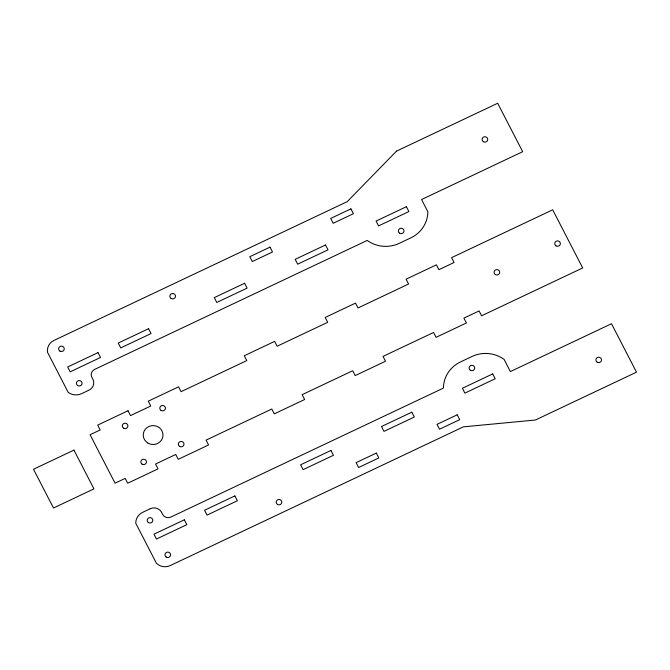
<?xml version="1.0" encoding="UTF-8"?>
<svg xmlns="http://www.w3.org/2000/svg" width="670" height="670" viewBox="0 0 670 670"><rect width="100%" height="100%" fill="white"/><g stroke="black" fill="none" stroke-linecap="round" stroke-linejoin="round"><path stroke-width="1" d="M396.565 151.093L347.194 201.678L53.968 340.427A11.8 11.298 0.4 0 0 47.553 352.37L68.189 392.36A12.63 12.094 0.4 0 0 81.556 393.667L89.093 390.099A8.425 8.065 0.4 0 0 93.08 379.639L91.874 377.302A6.089 5.829 0.4 0 1 94.596 369.421L367.194 240.429A30.745 29.446 0.4 0 0 399.973 243.001L410.09 238.219A30.745 29.446 0.4 0 0 427.862 211.728L421.572 199.534L522.684 151.696L497.676 103.255L396.565 151.093M270.01 247.138L249.784 256.71L252.289 261.551L272.514 251.987L270.01 247.138M350.904 208.864L330.678 218.437L333.183 223.278L353.4 213.713L350.904 208.864M98.013 352.629L67.678 366.984L70.174 371.833L100.508 357.478L98.013 352.629M148.564 328.71L118.23 343.065L120.734 347.906L151.068 333.551L148.564 328.71M244.625 283.259L214.291 297.614L216.787 302.455L247.121 288.108L244.625 283.259M325.511 244.986L295.177 259.34L297.681 264.181L328.015 249.826L325.511 244.986M406.405 206.712L376.071 221.066L378.575 225.907L408.901 211.553L406.405 206.712M128.012 410.752L97.678 425.107L100.182 429.956L90.073 434.738L115.073 483.179L125.189 478.397L127.685 483.238L158.02 468.883L155.524 464.042L175.741 454.469L178.245 459.319L208.579 444.964L206.075 440.123L271.802 409.027L274.298 413.867L304.632 399.513L302.137 394.672L352.688 370.745L355.192 375.594L385.526 361.239L383.022 356.398L433.582 332.471L436.086 337.32L466.421 322.965L463.916 318.124L479.083 310.947L481.588 315.788L582.699 267.95L552.691 209.819L451.572 257.657L454.076 262.506L438.909 269.675L436.413 264.834L406.079 279.189L408.574 284.03L358.023 307.949L355.519 303.108L325.185 317.463L327.689 322.303L277.129 346.231L274.625 341.382L244.29 355.736L246.794 360.577L181.067 391.674L178.572 386.833L148.238 401.188L150.733 406.028L130.516 415.601L128.012 410.752M73.943 450.114L33.5 469.251L53.508 508.002L93.951 488.866L73.943 450.114M150.315 508.697L142.777 512.265A12.63 12.094 0.4 0 0 135.75 523.22L156.386 563.21A11.8 11.298 0.4 0 0 170.197 565.589L463.422 426.84L535.389 420.015L636.5 372.168L611.492 323.736L510.381 371.574L504.091 359.38A30.745 29.446 0.4 0 0 471.312 356.809L461.194 361.599A30.745 29.446 0.4 0 0 443.423 388.089L170.817 517.072A6.089 5.829 0.4 0 1 162.626 514.359L161.411 512.014A8.425 8.065 0.4 0 0 150.315 508.697M184.317 519.828L153.983 534.183L156.487 539.023L186.821 524.669L184.317 519.828M234.877 495.909L204.543 510.255L207.038 515.104L237.373 500.75L234.877 495.909M330.93 450.458L300.596 464.812L303.1 469.653L333.434 455.298L330.93 450.458M411.824 412.184L381.49 426.53L383.994 431.38L414.328 417.025L411.824 412.184M492.718 373.91L462.384 388.257L464.88 393.106L495.214 378.751L492.718 373.91M376.322 453.088L356.105 462.652L358.601 467.501L378.826 457.928L376.322 453.088M457.216 414.814L436.991 424.378L439.495 429.227L459.712 419.654L457.216 414.814M161.051 410.417A2.822 2.705 0.4 0 0 165.431 408.348A2.822 2.705 0.4 0 0 161.361 405.752A2.822 2.705 0.4 0 0 161.051 410.417M142.082 464.143A2.822 2.705 0.4 0 0 146.454 462.074A2.822 2.705 0.4 0 0 142.392 459.478A2.822 2.705 0.4 0 0 142.082 464.143M147.651 442.904A9.874 9.455 0.4 0 0 162.977 435.651A9.874 9.455 0.4 0 0 148.757 426.555A9.874 9.455 0.4 0 0 147.651 442.904M123.514 428.18A2.822 2.705 0.4 0 0 127.895 426.112A2.822 2.705 0.4 0 0 123.824 423.515A2.822 2.705 0.4 0 0 123.514 428.18M179.619 446.387A2.822 2.705 0.4 0 0 183.99 444.31A2.822 2.705 0.4 0 0 179.929 441.714A2.822 2.705 0.4 0 0 179.619 446.387M495.314 274.549A2.822 2.705 0.4 0 0 499.694 272.472A2.822 2.705 0.4 0 0 495.624 269.876A2.822 2.705 0.4 0 0 495.314 274.549M555.983 245.84A2.822 2.705 0.4 0 0 560.363 243.771A2.822 2.705 0.4 0 0 556.293 241.175A2.822 2.705 0.4 0 0 555.983 245.84M483.338 141.68A2.822 2.705 0.4 0 0 487.718 139.611A2.822 2.705 0.4 0 0 483.656 137.015A2.822 2.705 0.4 0 0 483.338 141.68M59.873 351.063A2.822 2.705 0.4 0 0 64.253 348.986A2.822 2.705 0.4 0 0 60.191 346.39A2.822 2.705 0.4 0 0 59.873 351.063M399.622 233.194A2.822 2.705 0.4 0 0 404.002 231.125A2.822 2.705 0.4 0 0 399.931 228.529A2.822 2.705 0.4 0 0 399.622 233.194M171.11 298.452A2.822 2.705 0.4 0 0 175.49 296.383A2.822 2.705 0.4 0 0 171.428 293.787A2.822 2.705 0.4 0 0 171.11 298.452M77.67 385.526A2.822 2.705 0.4 0 0 82.05 383.458A2.822 2.705 0.4 0 0 77.98 380.861A2.822 2.705 0.4 0 0 77.67 385.526M277.422 504.401A2.822 2.705 0.4 0 0 281.802 502.332A2.822 2.705 0.4 0 0 277.74 499.736A2.822 2.705 0.4 0 0 277.422 504.401M148.422 522.583A2.822 2.705 0.4 0 0 152.793 520.515A2.822 2.705 0.4 0 0 148.732 517.91A2.822 2.705 0.4 0 0 148.422 522.583M166.21 557.055A2.822 2.705 0.4 0 0 170.59 554.978A2.822 2.705 0.4 0 0 166.529 552.381A2.822 2.705 0.4 0 0 166.21 557.055M470.365 370.25A2.822 2.705 0.4 0 0 474.745 368.173A2.822 2.705 0.4 0 0 470.683 365.577A2.822 2.705 0.4 0 0 470.365 370.25M597.154 362.16A2.822 2.705 0.4 0 0 601.534 360.083A2.822 2.705 0.4 0 0 597.472 357.487A2.822 2.705 0.4 0 0 597.154 362.16"/></g></svg>
